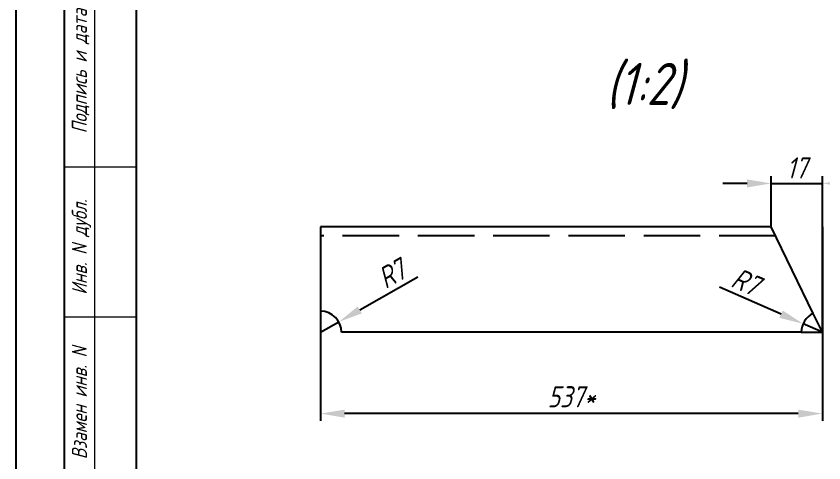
# Model space of a CAD drawing. Header units: millimetres. Extents: x -37166 to -34073, y -441 to 2979.
# Drawn here: x -35787 to -35652.9, y 666.2 to 740.4 of the extents above; entities that cross this region are included whole.
import ezdxf
from ezdxf.enums import TextEntityAlignment as Align

# ---------------------------------------------------------------- set-up
doc = ezdxf.new("R2010")
doc.units = ezdxf.units.MM
doc.header["$PDSIZE"] = -1
doc.linetypes.add('Short_dashed', pattern=[5, 3.75, -1.25])
doc.linetypes.add('SLD-Сплошная', pattern=[0])
for name, color, linetype in [('Frame', 6, 'Continuous'), ('ОСНОВНАЯ_НАДПИСЬ', 7, 'SLD-Сплошная'), ('ЧЕРТЕЖ', 7, 'Continuous')]:
    doc.layers.add(name, color=color, linetype=linetype)
doc.styles.add('SLDTEXTSTYLE0', font='ГОСТ тип А наклонный.ttf')
doc.styles.get("Standard").update_dxf_attribs({"font": 'ГОСТ тип А наклонный.ttf'})
doc.styles.add('ГОСТ', font='ГОСТ тип А.ttf', dxfattribs={"oblique": 15})
doc.dimstyles.new('dim1', dxfattribs={"dimtxt": 3.5, "dimasz": 4, "dimexe": 1.2, "dimexo": 0, "dimgap": 0.8, "dimtad": 1, "dimdec": 0, "dimdsep": 46, "dimtxsty": 'Standard', "dimcen": 5, "dimadec": 0, "dimazin": 0, "dimtfac": 1, "dimtdec": 0, "dimtmove": 0, "dimatfit": 3, "dimfxl": 0, "dimtolj": 1, "dimtzin": 0, "dimarcsym": 0})

# ---------------------------------------------------------------- blocks, each defined once
blk = doc.blocks.new('stamp-side-22600')
at = {"layer": 'Frame'}
blk.add_line((-12, 0), (-12, 145), dxfattribs=at)
at = {"layer": 'Frame', "color": 7, "lineweight": 13}
blk.add_line((-7, 145), (-7, 0), dxfattribs=at)
at = {"layer": 'Frame', "lineweight": 13}
for p, q in [((-12, 110), (0, 110)), ((0, 85), (-12, 85))]:
    blk.add_line(p, q, dxfattribs=at)
at = {"color": 7, "lineweight": 13, "style": 'ГОСТ', "oblique": 15}
for s, p in [('Подпись и дата', (-8.25, 115.55)), ('Инв. N дубл.', (-8.25, 88.76)), ('Взамен инв. N', (-8.25, 61.42))]:
    blk.add_text(s, height=2.5, rotation=90, dxfattribs=at).set_placement(p)
blk = doc.blocks.new('stamp-side-w22600')
blk.add_blockref('stamp-side-22600', (0, 0))
blk = doc.blocks.new('A4-vert-gost-02-Neptun')
at = {"layer": 'Frame', "color": 7}
blk.add_lwpolyline([(0, 0), (0, 297), (210, 297), (210, 0)], close=True, dxfattribs=at)
at = {"layer": 'Frame'}
blk.add_lwpolyline([(20, 5), (20, 292), (205, 292), (205, 5)], close=True, dxfattribs=at)
blk.add_blockref('stamp-side-w22600', (20, 5))
at = {"layer": 'ОСНОВНАЯ_НАДПИСЬ', "lineweight": 13, "style": 'SLDTEXTSTYLE0', "oblique": 7.5}
blk.add_attdef('PAGE', text='', height=3.5, dxfattribs=at).set_placement((199.52, 7.97), align=Align.CENTER)
at = {"layer": 'ЧЕРТЕЖ', "style": 'ГОСТ', "oblique": 15}
blk.add_attdef('НОМЕР ЧЕРТЕЖА', text='', height=5, rotation=180, dxfattribs=at).set_placement((58.02, 285.18), align=Align.MIDDLE_CENTER)
blk.add_attdef('Номер чертежа', text='', height=7, dxfattribs=at).set_placement((141.15, 13.28), align=Align.MIDDLE_CENTER)
blk = doc.blocks.new('*D6724')
at = {"color": 0, "lineweight": -2}
for p, q in [((-35653.11, 705.36), (-35653.11, 673.15)), ((-35736.45, 691.36), (-35736.45, 673.15)), ((-35657.11, 674.35), (-35732.45, 674.35))]:
    blk.add_line(p, q, dxfattribs=at)
at = {"color": 0}
for points in [[(-35732.45, 675.01), (-35732.45, 673.68), (-35736.45, 674.35)], [(-35657.11, 673.68), (-35657.11, 675.01), (-35653.11, 674.35)]]:
    blk.add_solid(points, dxfattribs=at)
at = {"layer": 'Defpoints', "color": 0}
for p in [(-35653.11, 705.36), (-35736.45, 691.36), (-35736.45, 674.35)]:
    blk.add_point(p, dxfattribs=at)
at = {"color": 0, "insert": (-35694.78, 677.15), "char_height": 3.5, "attachment_point": 5}
blk.add_mtext('\\A1;537*', dxfattribs=at)
blk = doc.blocks.new('*D6725')
at = {"color": 0, "lineweight": -2}
for p, q in [((-35661.63, 705.36), (-35661.63, 713.79)), ((-35653.11, 687.86), (-35653.11, 713.79)), ((-35665.63, 712.59), (-35669.63, 712.59)), ((-35661.63, 712.59), (-35653.11, 712.59)), ((-35649.11, 712.59), (-35645.11, 712.59))]:
    blk.add_line(p, q, dxfattribs=at)
at = {"color": 0}
for points in [[(-35665.63, 711.92), (-35665.63, 713.26), (-35661.63, 712.59)], [(-35649.11, 713.26), (-35649.11, 711.92), (-35653.11, 712.59)]]:
    blk.add_solid(points, dxfattribs=at)
at = {"layer": 'Defpoints', "color": 0}
for p in [(-35653.11, 712.59), (-35661.63, 705.36), (-35653.11, 687.86)]:
    blk.add_point(p, dxfattribs=at)
at = {"color": 0, "insert": (-35657.37, 715.16), "char_height": 3.5, "attachment_point": 5}
blk.add_mtext('\\A1;17', dxfattribs=at)
blk = doc.blocks.new('*D6744')
at = {"color": 0, "lineweight": -2}
for p, q in [((-35729.94, 691.57), (-35720.27, 697.09)), ((-35736.45, 687.86), (-35733.41, 689.59))]:
    blk.add_line(p, q, dxfattribs=at)
at = {"color": 0}
blk.add_solid([(-35730.27, 692.15), (-35729.61, 690.99), (-35733.41, 689.59)], dxfattribs=at)
at = {"layer": 'Defpoints', "color": 0}
for p in [(-35733.41, 689.59), (-35736.45, 687.86)]:
    blk.add_point(p, dxfattribs=at)
at = {"color": 0, "insert": (-35724.64, 697.56), "char_height": 3.5, "attachment_point": 5, "rotation": 29.6998}
blk.add_mtext('\\A1;R7', dxfattribs=at)
blk = doc.blocks.new('*D6745')
at = {"color": 0, "lineweight": -2}
for p, q in [((-35659.98, 690.87), (-35670.17, 695.35)), ((-35653.11, 687.86), (-35656.32, 689.27))]:
    blk.add_line(p, q, dxfattribs=at)
at = {"color": 0}
blk.add_solid([(-35660.25, 690.26), (-35659.71, 691.49), (-35656.32, 689.27)], dxfattribs=at)
at = {"layer": 'Defpoints', "color": 0}
for p in [(-35656.32, 689.27), (-35653.11, 687.86)]:
    blk.add_point(p, dxfattribs=at)
at = {"color": 0, "insert": (-35665.87, 696.27), "char_height": 3.5, "attachment_point": 5, "rotation": 336.2748}
blk.add_mtext('\\A1;R7', dxfattribs=at)

msp = doc.modelspace()

# ---------------------------------------------------------------- linework, layer by layer
at = {"color": 1}
for p, q in [((-35661.632, 705.357), (-35736.454, 705.357)), ((-35736.454, 705.357), (-35736.454, 691.357)), ((-35654.646, 691.004), (-35661.632, 705.357)), ((-35656.614, 687.857), (-35732.954, 687.857))]:
    msp.add_line(p, q, dxfattribs=at)
at = {"color": 1, "linetype": 'Short_dashed', "ltscale": 2.5}
msp.add_lwpolyline([(-35660.902, 703.857), (-35736.454, 703.857)], dxfattribs=at)
at = {"color": 7}
msp.add_lwpolyline([(-35656.614, 687.857), (-35653.114, 687.857), (-35654.646, 691.004)], dxfattribs=at)
at = {"color": 1}
for centre, start, end in [((-35736.454, 687.857), 0, 90), ((-35653.114, 687.857), 115.95338, 180)]:
    msp.add_arc(centre, 3.5, start, end, dxfattribs=at)

# ---------------------------------------------------------------- block references
at = {"color": 2, "lineweight": 100, "ltscale": 0.4}
msp.add_blockref('A4-vert-gost-02-Neptun', (-35786.989, 600.351), dxfattribs=at)

# ---------------------------------------------------------------- dimensions: what is measured, and where the dimension line sits
dim = msp.add_linear_dim(base=(-35653.114, 712.589), p1=(-35661.632, 705.357), p2=(-35653.114, 687.857), angle=180, dimstyle='dim1', override={"dimscale": 1, "dimlfac": 2, "dimtxsty": 'Standard', "dimsah": 1, "dimtolj": 1})
dim.commit()
dim.dimension.update_dxf_attribs({"geometry": '*D6725', "text_midpoint": (-35657.373, 715.162)})
dim = msp.add_linear_dim(base=(-35736.454, 674.347), p1=(-35653.114, 705.357), p2=(-35736.454, 691.357), angle=180, text='537*', dimstyle='dim1', override={"dimscale": 1, "dimlfac": 2, "dimtxsty": 'Standard', "dimsah": 1, "dimtolj": 1})
dim.commit()
dim.dimension.update_dxf_attribs({"geometry": '*D6724', "text_midpoint": (-35694.784, 677.146)})
for center, mpoint, picture, middle in [((-35736.454, 687.857), (-35733.414, 689.591), '*D6744', (-35723.367, 695.322)), ((-35653.114, 687.857), (-35656.318, 689.265), '*D6745', (-35666.907, 693.919))]:
    dim = msp.add_radius_dim(center=center, mpoint=mpoint, dimstyle='dim1', override={"dimscale": 1, "dimlfac": 2, "dimtxsty": 'Standard', "dimsah": 1, "dimtolj": 1})
    dim.commit()
    dim.dimension.update_dxf_attribs({"geometry": picture, "text_midpoint": middle, "dimtype": 164})

# ---------------------------------------------------------------- next in the draw order: texts
at = {"color": 7, "insert": (-35689.073, 724.925), "char_height": 7, "attachment_point": 7, "style": 'ГОСТ', "bg_fill": 2}
msp.add_mtext('{\\A1;(1:2)}', dxfattribs=at)

doc.saveas('drawing.dxf')
